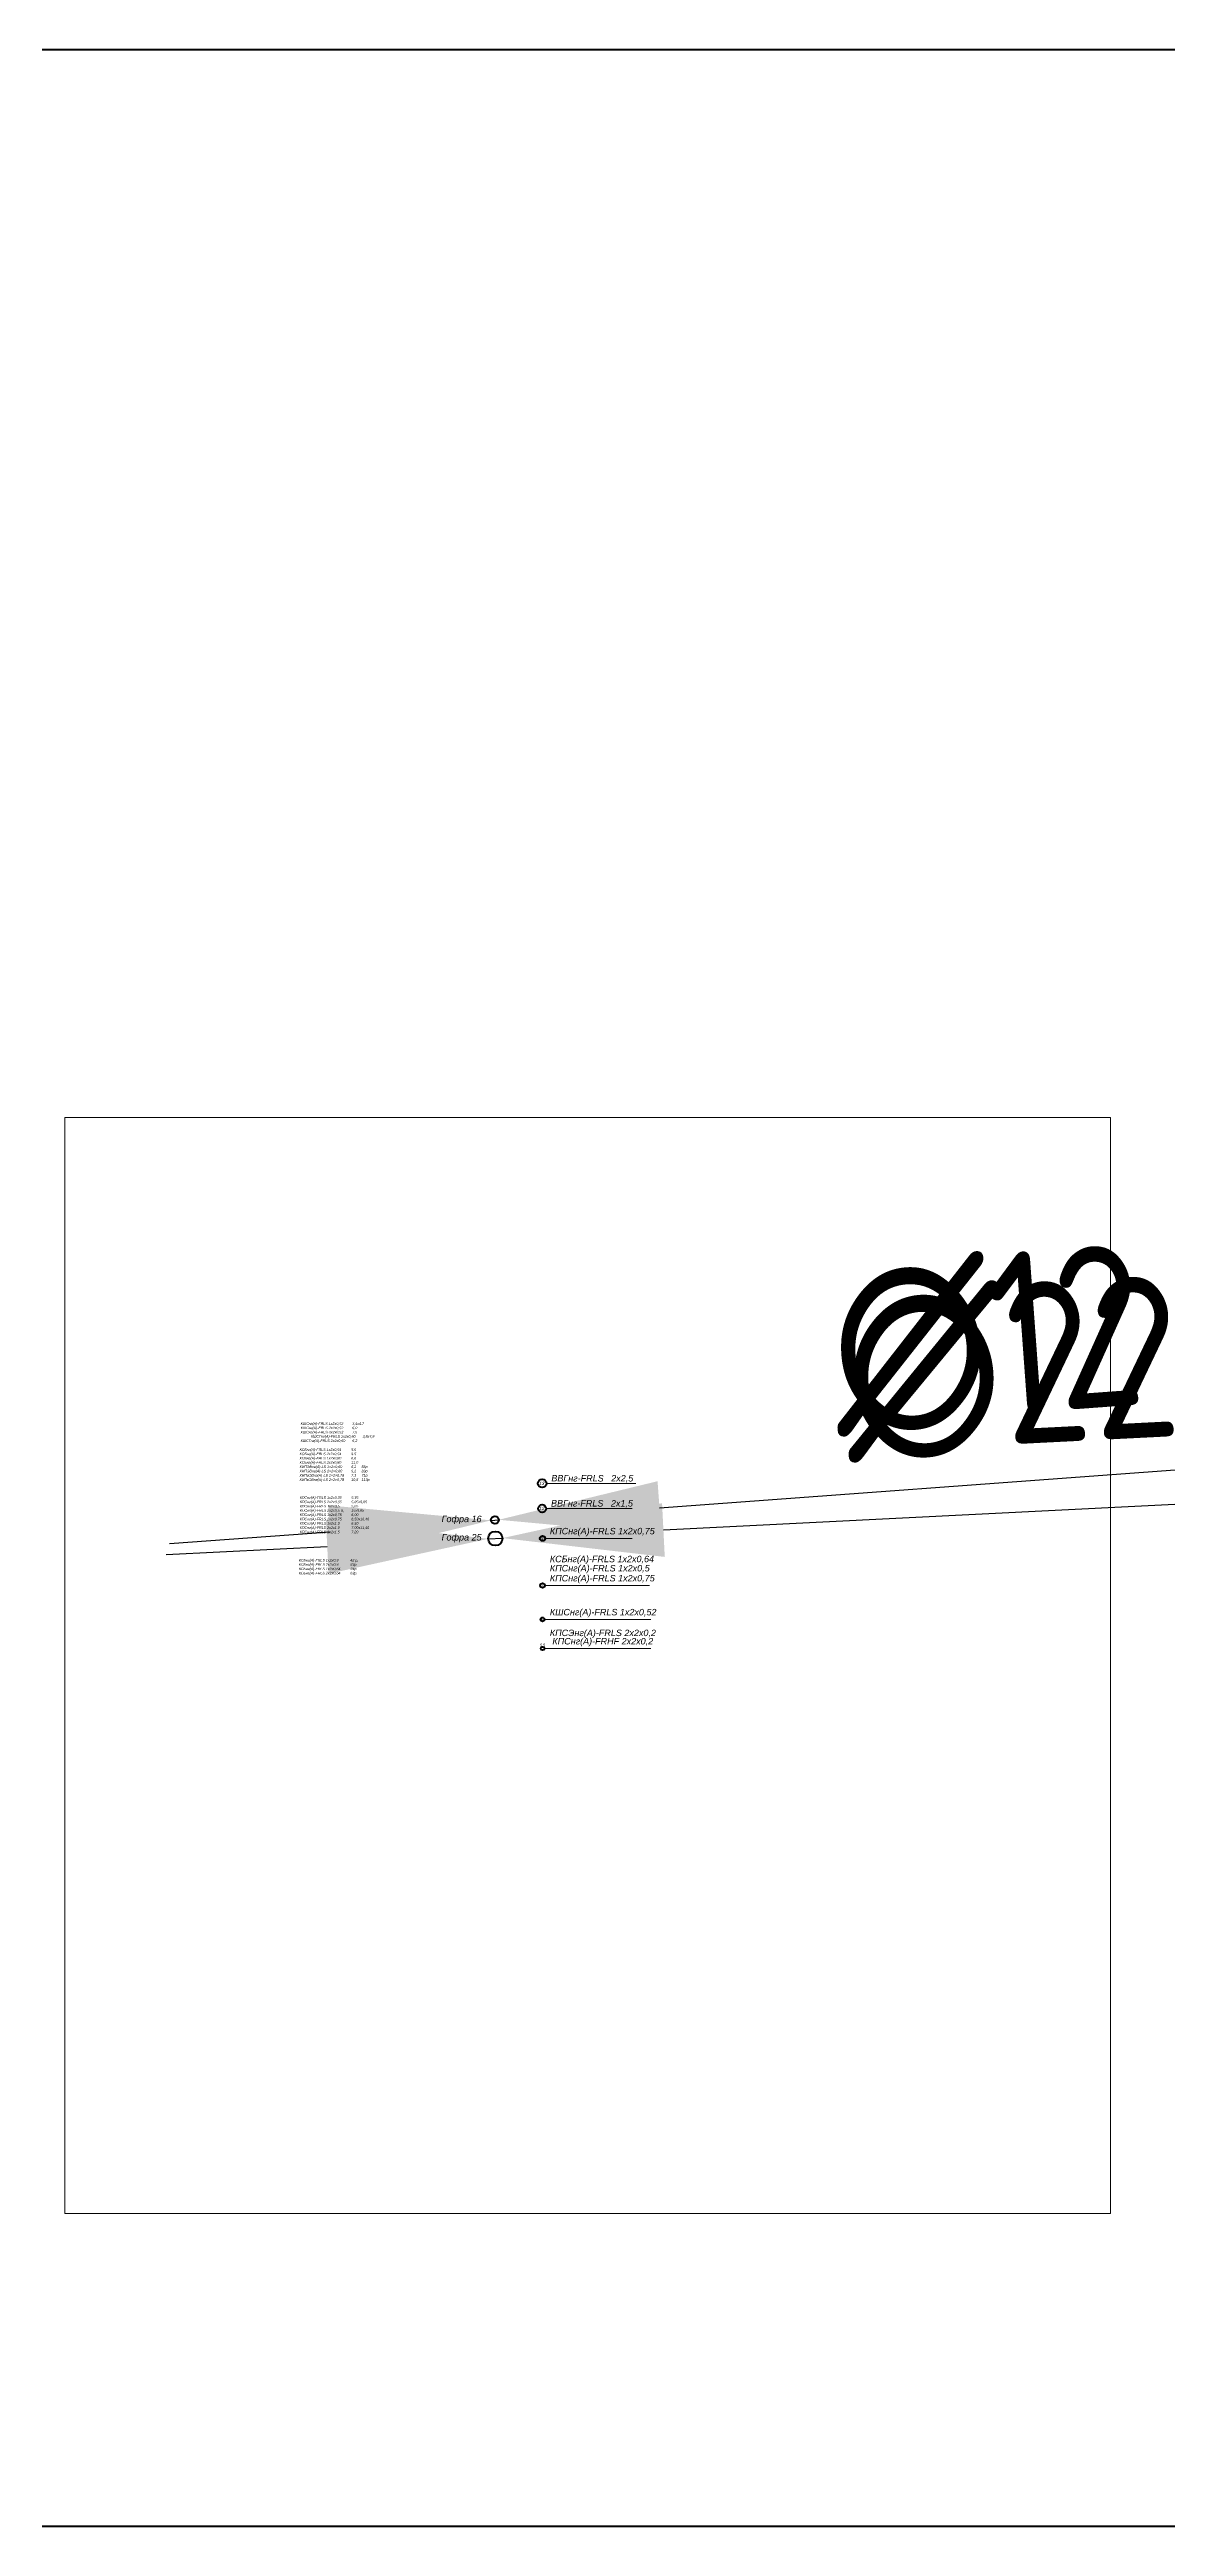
# Model space of a CAD drawing. Header units: millimetres. Extents: x -97100 to 319800, y -166950 to 107250.
# Drawn here: x -61626 to -59893, y 11900 to 15742 of the extents above; entities that cross this region are included whole.
import ezdxf

# ---------------------------------------------------------------- set-up
doc = ezdxf.new("R2010")
doc.units = ezdxf.units.MM
doc.styles.add('GOST', font='ariali.ttf')
doc.styles.get("Standard").update_dxf_attribs({"font": 'GOST2304A.ttf'})
doc.dimstyles.new('ISO-25', dxfattribs={"dimtxt": 250, "dimasz": 250, "dimexe": 1.25, "dimexo": 62, "dimgap": 62, "dimtad": 1, "dimtxsty": 'Standard', "dimcen": 2.5, "dimadec": 0, "dimazin": 0, "dimtfac": 1, "dimtmove": 0, "dimatfit": 3, "dimfxl": 1, "dimarcsym": 0})

# ---------------------------------------------------------------- blocks, each defined once
blk = doc.blocks.new('*D120')
at = {"color": 0, "lineweight": -2, "transparency": 16777216}
for p, q in [((-59819.9, 13488.1), (-60674.3, 13445.3)), ((-61195.6, 13419.3), (-61445.3, 13406.8)), ((-60945.9, 13431.8), (-60924, 13432.9))]:
    blk.add_line(p, q, dxfattribs=at)
at = {"color": 0, "lineweight": 20, "transparency": 16777216}
for points in [[(-60676.4, 13487), (-60672.2, 13403.7), (-60924, 13432.9)], [(-61197.7, 13460.9), (-61193.5, 13377.6), (-60945.9, 13431.8)]]:
    blk.add_solid(points, dxfattribs=at)
at = {"layer": 'Defpoints', "color": 0, "lineweight": 20, "transparency": 16777216}
for p in [(-60945.9, 13431.8), (-60924, 13432.9)]:
    blk.add_point(p, dxfattribs=at)
at = {"color": 0, "transparency": 16777216, "insert": (-60133.4, 13695.4), "char_height": 250, "attachment_point": 5, "rotation": 2.8639}
blk.add_mtext('∅22', dxfattribs=at)
blk = doc.blocks.new('*D121')
at = {"color": 0, "lineweight": -2, "transparency": 16777216}
for p, q in [((-59880.7, 13538), (-60680.4, 13479.5)), ((-60941.7, 13460.4), (-60929.7, 13461.3)), ((-61191, 13442.2), (-61440.3, 13424))]:
    blk.add_line(p, q, dxfattribs=at)
at = {"color": 0, "lineweight": 20, "transparency": 16777216}
for points in [[(-60683.4, 13521.1), (-60677.3, 13438), (-60929.7, 13461.3)], [(-61194.1, 13483.7), (-61188, 13400.6), (-60941.7, 13460.4)]]:
    blk.add_solid(points, dxfattribs=at)
at = {"layer": 'Defpoints', "color": 0, "lineweight": 20, "transparency": 16777216}
for p in [(-60941.7, 13460.4), (-60929.7, 13461.3)]:
    blk.add_point(p, dxfattribs=at)
at = {"color": 0, "transparency": 16777216, "insert": (-60172.1, 13740), "char_height": 250, "attachment_point": 5, "rotation": 4.1833}
blk.add_mtext('∅12', dxfattribs=at)

msp = doc.modelspace()

# ---------------------------------------------------------------- linework, layer by layer
at = {"color": 7, "linetype": 'Continuous', "lineweight": 9}
for p, q in [((-60855.86229, 13517.61745), (-60716.94375, 13517.61745)), ((-60856.36137, 13478.78664), (-60722.76614, 13478.78664)), ((-60857.70069, 13432.39985), (-60722.76614, 13432.39985)), ((-60858.20069, 13359.39257), (-60695.76836, 13359.39257)), ((-60858.70069, 13306.75275), (-60693.95569, 13306.75275)), ((-60858.70069, 13261.61031), (-60693.95569, 13261.61031))]:
    msp.add_line(p, q, dxfattribs=at)
at = {"color": 3, "lineweight": 50}
msp.add_lwpolyline([(-63900.00098, 15741.56218), (-57555.79771, 15741.56218), (-57555.79771, 11900.00011), (-63900.00098, 11900.00011)], close=True, dxfattribs=at)
at = {"color": 7, "linetype": 'Continuous', "lineweight": 15}
msp.add_lwpolyline([(-61602.53516, 14084.96211), (-59981.08275, 14084.96211), (-59981.08275, 12385.38756), (-61602.53516, 12385.38756)], close=True, dxfattribs=at)
at = {"color": 5, "linetype": 'Continuous', "lineweight": 50}
for centre, radius in [((-60862.36137, 13517.72643), 6.5), ((-60862.36137, 13478.78664), 6), ((-60861.70069, 13432.39985), 4), ((-60861.70069, 13359.39257), 3.5), ((-60861.70069, 13306.75275), 3), ((-60861.70069, 13261.61031), 2.75)]:
    msp.add_circle(centre, radius, dxfattribs=at)
at = {"color": 7, "linetype": 'Continuous', "lineweight": 50}
for centre, radius in [((-60935.69431, 13460.86489), 6), ((-60934.94641, 13432.30234), 11)]:
    msp.add_circle(centre, radius, dxfattribs=at)

# ---------------------------------------------------------------- texts
at = {"style": 'GOST'}
for s, height, p in [('ВВГнг-FRLS   2х2,5', 10, (-60848.06646, 13520.67541)), ('13', 5, (-60866.694, 13515.31781)), ('ВВГнг-FRLS   2х1,5', 10, (-60848.56555, 13481.8446)), ('Гофра 16', 10, (-61018.28848, 13457.62329)), ('12', 5, (-60866.694, 13476.48161)), ('КПСнг(А)-FRLS 1х2х0,75', 10, (-60850.39509, 13438.73664)), ('Гофра 25', 10, (-61018.28848, 13429.16129)), ('8', 4, (-60863.48321, 13430.5037)), ('КСБнг(А)-FRLS 1x2x0,64', 10, (-60850.39509, 13395.50031)), ('КПСнг(А)-FRLS 1х2х0,5', 10, (-60850.39509, 13381.18587)), ('КПСнг(А)-FRLS 1х2х0,75', 10, (-60850.39509, 13365.72936)), ('7', 4, (-60863.48321, 13357.49642)), ('6', 4, (-60863.48321, 13304.85661)), ('КШСнг(A)-FRLS 1x2x0,52 ', 10, (-60850.39509, 13313.08955)), ('5.5', 4, (-60865.41927, 13265.12985)), ('КПСЭнг(А)-FRLS 2х2х0,2 ', 10, (-60850.39509, 13280.89296)), (' КПСнг(А)-FRHF 2х2х0,2 ', 10, (-60850.39509, 13267.94711))]:
    msp.add_text(s, height=height, dxfattribs=at).set_placement(p)
at = {"color": 5, "linetype": 'Continuous', "lineweight": 50, "char_height": 4, "attachment_point": 1, "style": 'GOST'}
for s, insert, width in [('{\\C6;КШСнг(A)-FRLS 1x2x0,52 ^I3,4х4,7\\PКШСнг(A)-FRLS 2x2x0,52 ^I6,0 ^I}\\PКШСнг(A)-FRLS 3x2x0,52 ^I7,5 ^IКШСГнг(A)-FRLS 1x2x0,60 ^I3,8х4,8 \\PКШСГнг(A)-FRLS 2x2x0,60 ^I6,2 ', (-61236.83308, 13612.55316), 124.1619031), ('{\\C6;КСБнг(А)-FRLS 1x2x0,64 ^I5.6 ^I}\\PКСБнг(А)-FRLS 2x2x0,64 ^I9.5 ^I\\PКСБнг(А)-FRLS 1x2x0,80 ^I6,6 ^I\\PКСБнг(А)-FRLS 2x2x0,80 ^I11,0\\PКИПЭВнг(А)-LS 1×2×0,60^I6,2^I56р\\PКИПЭВнг(А)-LS 2×2×0,60^I9,2^I89р\\PКИПвЭВнг(А)-LS 1×2×0,78^I7,3^I71р\\P{\\C6;КИПвЭВнг(А)-LS 2×2×0,78^I10,6^I113р}', (-61238.44601, 13572.1874), 124.8266201), ('КПСнг(А)-FRLS 1х2х0,35 ^I5,35 \\PКПСнг(А)-FRLS 2х2х0,35 ^I5,85х9,05 ^I\\P{\\C6;КПСнг(А)-FRLS 1х2х0,5  ^I5,65 }^I\\PКПСнг(А)-FRLS 2х2х0,5 ^I6,^I15х9,65\\P{\\C6;КПСнг(А)-FRLS 1х2х0,75 ^I6,00} \\PКПСнг(А)-FRLS 2х2х0,75 ^I6,50х10,40\\PКПСнг(А)-FRLS 1х2х1,0 ^I ^I6,50 \\PКПСнг(А)-FRLS 2х2х1,0 ^I^I7,00х11,40\\PКПСнг(А)-FRLS 1х2х1,5^I^I7,20', (-61238.24251, 13497.74938), 124.1619031), ('КСБнг(А)-FRLS 1х2х0,8 ^I^I42 р.\\PКСБнг(А)-FRLS 2х2х0,8 ^I^I83р.\\PКСБнг(А)-FRLS 1х2х0,64 ^I34р.\\PКСБнг(А)-FRLS 2х2х0,64 ^I63р.', (-61239.81255, 13400.56438), 102.9114598)]:
    msp.add_mtext(s, dxfattribs=dict(at, insert=insert, width=width))

# ---------------------------------------------------------------- dimensions: what is measured, and where the dimension line sits
for p1, p2, picture, middle in [((-60941.67832, 13460.42721), (-60929.71029, 13461.30257), '*D121', (-60172.09521, 13740.025)), ((-60945.93267, 13431.75275), (-60923.96015, 13432.85194), '*D120', (-60133.37593, 13695.39424))]:
    dim = msp.add_diameter_dim_2p(p1=p1, p2=p2, dimstyle='ISO-25')
    dim.commit()
    dim.dimension.update_dxf_attribs({"geometry": picture, "text_midpoint": middle})

doc.saveas('drawing.dxf')
